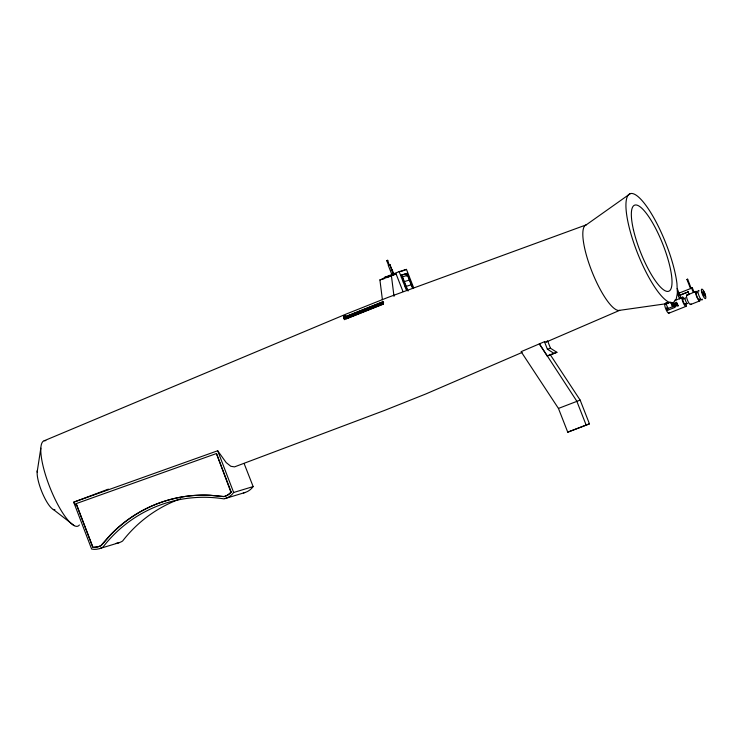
<?xml version="1.0" encoding="UTF-8"?>
<svg xmlns="http://www.w3.org/2000/svg" width="743" height="743" viewBox="0 0 743 743"><rect width="100%" height="100%" fill="white"/><g stroke="black" fill="none" stroke-linecap="round" stroke-linejoin="round"><path stroke-width="1.11" d="M37.15 472.037L40.819 448.178M673.065 302.754L668.616 302.02A58.613 14.971 68.3 0 1 629.618 229.085A58.613 14.971 68.3 0 1 642.416 201A58.613 14.971 68.3 0 1 676.966 283.696L677.384 293.262L676.056 299.763L673.065 302.754L670.799 303.079M675.628 306.488L675.108 305.02M346.043 316.583L382.515 302.057L382.301 303.06L344.288 318.208L343.74 317.14L343.953 316.128L345.486 315.515L346.591 317.651L377.704 305.252M345.142 316.741L383.026 301.658L383.574 302.726L383.258 304.156L344.325 319.666L344.093 317.159M345.82 317.595L345.486 315.515M383.258 304.156L383.026 301.658M346.368 318.654L382.849 304.128L382.515 302.057M231.398 491.866L230.832 492.525A14.498 14.015 73.1 0 1 224.265 496.51L210.028 495.34A137.492 132.904 73.1 0 0 110.205 535.099L100.899 545.613A14.498 14.015 73.1 0 1 93.414 547.229L92.838 547.192L76.157 503.624L216.454 453.536L231.222 492.107L230.516 492.628A14.498 14.015 73.1 0 1 223.949 496.603M550.024 354.318L580.153 400.106L589.45 423.844L567.745 432.166L558.448 408.427L521.112 351.68L544.461 341.706L546.3 341.994L547.545 340.749L550.489 348.253L556.925 352.312L550.266 354.968A141.421 2.963 -21.4 0 1 547.173 355.906L539.297 343.935M667.056 307.881C665.505 306.72 667.948 311.986 667.753 309.497M675.211 304.193L674.988 303.618L675.211 304.193L677.068 303.478L678.015 306.162L676.427 302.373L677.068 303.478M690.962 303.72A5.099 1.3 68.3 0 1 688.278 301.964A5.099 1.3 68.3 0 1 686.606 295.305L689.151 294.135L687.934 292.008L678.768 295.658L677.941 293.55L692.318 287.885C695.151 293.624 693.386 294.432 691.687 288.07L692.318 287.885M667.706 310.268L674.579 307.528L674.533 306.422M686.606 295.305L696.024 291.405A5.099 1.3 68.3 0 1 697.454 292.519M44.209 440.748L346.684 313.852L387.911 297.432L586.236 224.86L630.305 193.635M389.834 264.945L389.193 265.251L387.744 260.301L386.741 260.691L388.598 265.437L389.861 264.945L393.363 274.538L393.966 274.334L392.109 269.588L391.162 269.969L391.923 269.672L390.056 264.917L388.849 265.325M392.063 275.031L388.348 265.539L388.979 265.307M392.109 269.588L391.923 269.644M387.725 260.31L386.759 260.682M390.047 264.917L389.508 265.14M686.987 279.479L687.684 279.201L691.139 288.321L690.535 288.553L686.931 279.498L687.646 279.21M690.535 288.553L691.204 288.284M522.069 352.451L425.758 393.994L384.53 410.424L234.519 466.883L230.804 466.27L226.178 462.592L217.69 450.76L73.706 502.175L91.64 549.058A16.699 16.142 73.1 0 0 103.091 546.959A135.291 130.768 73.1 0 1 223.866 498.859A16.699 16.142 73.1 0 0 233.655 492.488L253.149 486.581L244.271 463.92M546.3 341.994L619.727 310.323L668.524 303.395M382.413 299.828L379.914 279.925L384.633 278.495L384.261 277.538L399.149 271.613L406.458 269.393L413.665 287.782M379.914 279.925L396.084 273.935L402.92 291.367M401.136 271.511L406.458 269.393M386.713 277.659L396.084 273.935M401.174 275.281L407.183 273.35L412.857 287.829M406.328 275.737L407.47 275.281L412.681 288.572M403.189 282.006L409.337 280.027M405.046 286.752L411.195 284.773M343.74 317.14L345.272 316.527M343.777 318.598L382.71 303.098M379.849 304.398L383.063 303.116M693.739 292.315L696.024 291.405M680.867 298.231A5.099 1.3 68.3 0 0 679.613 298.612L675.034 300.441A5.099 1.3 68.3 0 1 675.155 299.875M671.848 304.203L672.257 304.723L671.848 304.203L676.613 302.317M672.071 304.779L675.173 303.562M547.173 355.906L556.925 352.312M672.545 306.738L670.836 302.392L665.821 303.098L667.966 308.568L672.545 306.738L672.378 305.28L672.944 305.865M668.821 313.212L686.003 306.367M690.581 304.546L699.748 300.896M558.448 408.427L580.153 400.106M567.745 432.166L589.45 423.844M108.385 489.126L73.706 502.175L75.396 504.961M388.57 265.465L388.366 265.53M384.261 277.538L390.521 275.644M407.183 273.35L401.341 275.124L407.015 289.594M407.47 275.281L401.322 277.26L402.474 276.795L408.056 291.042M677.941 293.55L678.573 293.355M687.934 292.008L688.557 291.813L678.768 295.658M544.461 341.706L547.387 349.191L550.489 348.253M216.454 453.536L230.906 492.2M76.157 503.624L92.838 547.192M224.832 498.637L245.283 492.433M99.497 548.631L119.001 542.715M668.681 302.958L665.821 303.098M223.699 496.64L210.343 495.247A137.492 132.904 73.1 0 0 110.521 535.006L101.206 545.52A14.498 14.015 73.1 0 1 94.584 547.173M539.511 343.972L576.772 401.127L586.069 424.866M674.579 307.528L673.52 304.825L674.254 305.726M547.387 349.191L553.832 353.25M53.273 509.447L74.216 525.635M675.071 304.686C673.715 303.571 675.526 308.271 675.824 306.599M677.458 305.336C678.638 306.775 677.077 302.652 677.096 304.407M676.483 304.472L676.808 305.104M676.539 305.698L676.994 305.772M382.301 303.06L382.849 304.128M343.953 316.128L344.501 317.196M677.282 305.262L677.003 304.565M674.291 306.107C672.982 303.478 674.235 308.364 674.44 306.58M677.179 288.479L681.127 298.547M677.384 293.262L679.631 299.002M671.691 302.531L672.87 305.531M406.04 273.805L406.848 275.876M399.149 271.613L406.356 290.002M233.655 492.488L217.69 450.76M667.966 308.568L667.688 307.342M391.366 275.365L394.004 296.373M619.727 310.323A45.899 11.721 68.3 0 1 591.725 271A45.899 11.721 68.3 0 1 586.236 224.86M699.59 299.132A3.882 0.994 68.3 0 1 696.934 296.438A3.882 0.994 68.3 0 1 697.138 292.872M686.16 303.664A5.099 1.3 68.3 0 1 684.767 305.503A5.099 1.3 68.3 0 1 681.916 298.231A5.099 1.3 68.3 0 1 684.294 298.918M669.202 312.385A5.099 1.3 68.3 0 1 665.969 309.459A5.099 1.3 68.3 0 1 665.487 303.785M700.082 299.234A5.099 1.3 68.3 0 1 697.733 298.853A5.099 1.3 68.3 0 1 695.764 291.665M702.414 299.16A5.099 1.3 68.3 0 1 698.931 295.612A5.099 1.3 68.3 0 1 699.191 290.931M686.866 295.055A5.099 1.3 68.3 0 1 687.739 295.5M687.749 303.488A3.148 0.808 68.3 0 1 685.659 300.943A3.148 0.808 68.3 0 1 685.52 297.813M685.501 303.534A3.148 0.808 68.3 0 1 684.526 304.017A3.148 0.808 68.3 0 1 682.854 300.135A3.148 0.808 68.3 0 1 683.532 298.965M180.688 498.748A135.291 130.768 73.1 0 0 122.586 541.043A16.699 16.142 73.1 0 1 116.094 543.347M253.149 486.581A16.699 16.142 73.1 0 1 243.36 492.943M79.399 524.957A45.899 11.721 68.3 0 1 50.069 487.826A45.899 11.721 68.3 0 1 45.815 440.664M702.544 292.928A2.638 0.678 68.3 0 1 703.119 294.126M703.342 294.767A2.638 0.678 68.3 0 1 703.51 295.38M54.954 509.717A22.169 5.665 68.3 0 1 42.918 494.29A22.169 5.665 68.3 0 1 37.41 470.254M701.596 291.823A5.099 1.3 68.3 0 0 705.478 298.612A5.099 1.3 68.3 0 0 703.77 291.163A5.099 1.3 68.3 0 0 701.596 291.823M633.408 229.624A46.298 11.823 68.3 0 0 668.57 291.293A46.298 11.823 68.3 0 0 653.069 223.662A46.298 11.823 68.3 0 0 633.408 229.624M703.027 292.631A2.638 0.678 68.3 0 0 705.033 296.141A2.638 0.678 68.3 0 0 704.15 292.287A2.638 0.678 68.3 0 0 703.027 292.631"/></g></svg>
